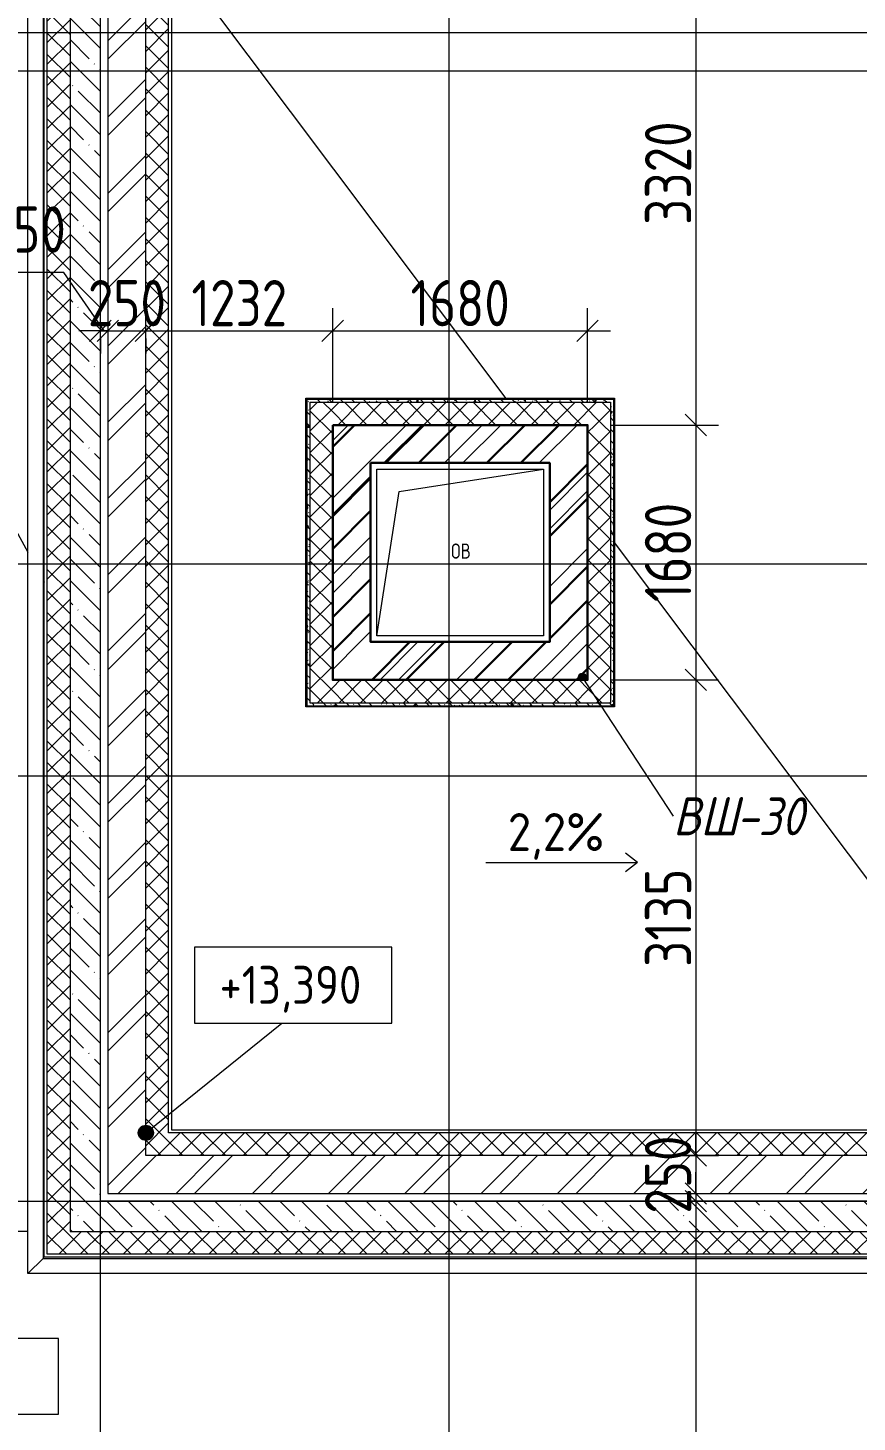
# Model space of a CAD drawing. Header units: millimetres. Extents: x -592259 to 288321, y -552984 to 293768.
# Drawn here: x 142090 to 147555, y -517112 to -507923 of the extents above; entities that cross this region are included whole.
import ezdxf

# ---------------------------------------------------------------- set-up
doc = ezdxf.new("R2010")
doc.units = ezdxf.units.MM
doc.linetypes.add('ADSK_Линия сетки', pattern=[2500, 2000, -250, 0, -250])
doc.layers.get('Defpoints').update_dxf_attribs({"color": 250})
for name, color, linetype, lineweight in [('0.2) Кирпич 4 вып кровля', 30, 'Continuous', 30), ('Аннотация', 250, 'Continuous', 20), ('Крыша', 7, 'Continuous', 5), ('Ограждение', 7, 'Continuous', 5), ('Окна', 7, 'Continuous', 5), ('Оси', 250, 'Continuous', 9), ('Отметки', 7, 'Continuous', 9), ('Перекрытие', 7, 'Continuous', 9), ('Размеры', 7, 'Continuous', 9), ('Стены внутренние', 7, 'Continuous', 9), ('Стены наружные', 7, 'Continuous', 9), ('Стены отделка', 7, 'Continuous', 13), ('Стены перегородки', 7, 'Continuous', 13), ('Стены штриховка', 250, 'Continuous', 9), ('Узлы', 250, 'Continuous', 18)]:
    doc.layers.add(name, color=color, linetype=linetype, lineweight=lineweight)
doc.styles.add('GOST Common_1', font='', dxfattribs={"width": 0.9, "height": 250})
doc.styles.add('GOST Common_2', font='', dxfattribs={"width": 0.8, "height": 350})
doc.styles.add('GOST Common_I', font='', dxfattribs={"width": 0.9, "height": 250})
doc.styles.add('ISOCPEUR', font='isocpeur.ttf', dxfattribs={"width": 0.8, "height": 100})
doc.styles.add('ISOCPEUR_1', font='isocpeur.ttf', dxfattribs={"width": 0.9, "height": 250})
doc.styles.add('А3', font='ГОСТ тип А.ttf')
doc.styles.get('GOST Common_1').set_extended_font_data('GOST Common')
doc.styles.get('GOST Common_2').set_extended_font_data('GOST Common')
doc.styles.get('GOST Common_I').set_extended_font_data('GOST Common', italic=True)
doc.dimstyles.new('ADSK_Основной_2_мм', dxfattribs={"dimscale": 304.8, "dimtxt": 201.142999, "dimasz": 0.463911, "dimexe": 0.492126, "dimexo": 0.492126, "dimgap": 0.098425, "dimtad": 1, "dimdec": 0, "dimdsep": 46, "dimtxsty": 'GOST Common_2', "dimblk1": 'OBLIQUE', "dimblk2": 'OBLIQUE', "dimsah": 1, "dimcen": 0.09, "dimdle": 0.492126, "dimazin": 0, "dimtfac": 1, "dimtdec": 4, "dimtix": 1, "dimtmove": 1, "dimatfit": 3, "dimfxl": 1, "dimtvp": 1, "dimtolj": 1, "dimtzin": 0, "dimlwd": 9, "dimlwe": 9, "dimarcsym": 2})
doc.dimstyles.new('ADSK_Основной_2_мм_1', dxfattribs={"dimscale": 304.8, "dimtxt": 201.142999, "dimasz": 0.463911, "dimexe": 0.492126, "dimexo": 0.492126, "dimgap": 0.098425, "dimtad": 1, "dimdec": 0, "dimdsep": 46, "dimtxsty": 'GOST Common_2', "dimblk1": 'OBLIQUE', "dimblk2": 'OBLIQUE', "dimsah": 1, "dimcen": 0.09, "dimdle": 0.492126, "dimazin": 0, "dimtfac": 1, "dimtdec": 4, "dimtix": 1, "dimtmove": 0, "dimatfit": 3, "dimfxl": 1, "dimtvp": 1, "dimtolj": 1, "dimtzin": 0, "dimlwd": 9, "dimlwe": 9, "dimarcsym": 2})
pattern_1 = [(45, (23667.23, -543980.64), (-70.71068, 70.71068), []), (135, (23667.23, -543980.64), (-70.71068, -70.71068), [])]
pattern_2 = [(135, (23667.23, -543980.64), (-142.56192, -142.56192), []), (135, (23809.8, -543980.64), (-142.56192, -142.56192), [252.016, -50.403, 3.353, -47.05])]
pattern_3 = [(45, (23667.23, -543980.64), (-251.4472, 251.4472), []), (45, (23667.23, -543599.64), (-251.4472, 251.4472), [])]
pattern_4 = [(45, (23667.23, -548980.64), (-251.4472, 251.4472), []), (45, (23667.23, -548599.64), (-251.4472, 251.4472), [])]
pattern_5 = [(45, (23667.23, -548980.64), (-70.71068, 70.71068), []), (135, (23667.23, -548980.64), (-70.71068, -70.71068), [])]
pattern_6 = [(135, (23667.23, -548980.64), (-75.43415, -75.43415), [106.68, -17.78, 3.556, -17.78]), (135, (23667.23, -548905.25), (-75.43415, -75.43415), []), (50, (23667.23, -548980.64), (127.52922, -11.15758), [13.335, -146.685]), (355, (23667.23, -548980.64), (-24.66966, 133.74002), [10.668, -117.348]), (100.451, (23677.86, -548981.57), (102.85973, 122.58178), [11.333, -124.663]), (46.184, (23667.23, -548945.08), (189.75516, -29.43036), [20.002, -220.027]), (96.636, (23683.04, -548947.53), (166.1822, 173.1996), [17, -186.995]), (351.184, (23667.23, -548945.08), (166.18393, 173.19757), [16.002, -176.022]), (21, (23685.01, -548953.97), (106.130265, -71.58603), [13.335, -146.685]), (326, (23685.01, -548953.97), (43.26188, 128.93175), [10.668, -117.348]), (71.451, (23693.85, -548959.94), (149.39198, 57.34505), [11.333, -124.663]), (37.5, (23667.23, -548980.64), (2.162228, 59.188357), [3.353, -112.573, 3.353, -115.773, -117.793]), (37.5, (23667.23, -548980.64), (2.162228, 59.188357), [-235.052, 3.353, -114.44]), (7.5, (23667.23, -548980.64), (46.773857, 70.126152), [3.353, -64.567, 3.353, -109.906, -44.895]), (7.5, (23667.23, -548980.64), (46.773857, 70.126152), [-181.178, 3.353, -41.542]), (327.5, (23627.58, -548980.64), (94.913671, -4.010093), [3.353, -41.097, 3.353, -135.331, -184.023]), (327.5, (23627.58, -548980.64), (94.913671, -4.010093), [-183.134, 3.353, -180.67]), (317.5, (23609.8, -548980.64), (103.69057, 17.79882), [3.353, -54.432, 3.353, -88.748, -130.683]), (317.5, (23609.8, -548980.64), (103.69057, 17.79882), [-149.885, 3.353, -127.33])]

# ---------------------------------------------------------------- blocks, each defined once
blk = doc.blocks.new('Ограждение - Ограждение-38592901-АР3_Кладочный план кровли _17_930 С2-3')
at = {"layer": 'Ограждение'}
for p, q in [((118422.3, 27847), (118422.3, 45603)), ((118522.3, 45503), (118522.3, 27947)), ((118422.3, 27847), (118522.3, 27947)), ((118522.3, 27947), (136230, 27947)), ((136230, 27847), (118422.3, 27847))]:
    blk.add_line(p, q, dxfattribs=at)
blk = doc.blocks.new('Высотные отметки - Рамка-32693647-АР3_Кладочный план кровли _17_930 С2-3')
at = {"layer": 'Аннотация'}
for p, q in [((-6.5, 0), (-6.5, 5)), ((-6.5, 5), (6.5, 5)), ((6.5, 5), (6.5, 0)), ((6.5, 0), (-6.5, 0))]:
    blk.add_line(p, q, dxfattribs=at)
blk = doc.blocks.new('_Wn_-As_OpeningMEP_floor__Rectangular - _Wn_-As_OpeningMEP_floor__Rectangular-41366200-АР3_Кладочный план кровли _17_930 С2-3')
at = {"layer": 'Узлы', "lineweight": 5}
for p, q in [((-402.6, 452.6), (550, 600)), ((-550, -500), (-402.6, 452.6))]:
    blk.add_line(p, q, dxfattribs=at)
blk = doc.blocks.new('_Oblique')
at = {"color": 0, "linetype": 'ByBlock', "lineweight": -2}
blk.add_line((-0.5, -0.5), (0.5, 0.5), dxfattribs=at)
blk = doc.blocks.new('*D6503')
at = {"layer": 'Defpoints', "color": 0, "transparency": 16777216}
for p in [(142567.2, -509819.7), (142617.2, -509819.7), (142617.2, -509919.6)]:
    blk.add_point(p, dxfattribs=at)
at = {"layer": 'Размеры', "color": 0, "lineweight": 9, "transparency": 16777216}
for p, q in [((142325.6, -509536.2), (141899.8, -509536.2)), ((142592.2, -509919.6), (142325.6, -509536.2)), ((142567.2, -509919.6), (142425.8, -509919.6)), ((142567.2, -509919.6), (142617.2, -509919.6)), ((142567.2, -509919.6), (142617.2, -509919.6)), ((142567.2, -509969.7), (142567.2, -510069.6)), ((142617.2, -509919.6), (142758.6, -509919.6)), ((142617.2, -509969.7), (142617.2, -510069.6))]:
    blk.add_line(p, q, dxfattribs=at)
at = {"layer": 'Размеры', "color": 0, "lineweight": 9, "transparency": 16777216, "xscale": 141.4, "yscale": 141.4, "zscale": 141.4}
blk.add_blockref('_Oblique', (142567.2, -509919.6), dxfattribs=at)
at = {"layer": 'Размеры', "color": 0, "lineweight": 9, "transparency": 16777216, "xscale": 141.4, "yscale": 141.4, "zscale": 141.4, "rotation": 180}
blk.add_blockref('_Oblique', (142617.2, -509919.6), dxfattribs=at)
at = {"layer": 'Размеры', "color": 0, "transparency": 16777216, "insert": (141992.8, -509099.8), "char_height": 304.8, "width": 302.737, "attachment_point": 1, "line_spacing_factor": 1.022761, "style": 'А3'}
blk.add_mtext('\\A1;50', dxfattribs=at)
blk = doc.blocks.new('*D6504')
at = {"layer": 'Defpoints', "color": 0, "transparency": 16777216}
for p in [(142617.2, -509819.7), (142867.2, -509819.7), (142867.2, -509919.6)]:
    blk.add_point(p, dxfattribs=at)
at = {"layer": 'Размеры', "color": 0, "lineweight": 9, "transparency": 16777216}
for p, q in [((142617.2, -509919.6), (142475.8, -509919.6)), ((142617.2, -509919.6), (142867.2, -509919.6)), ((142617.2, -509969.7), (142617.2, -510069.6)), ((142867.2, -509919.6), (143008.6, -509919.6)), ((142867.2, -509969.7), (142867.2, -510069.6))]:
    blk.add_line(p, q, dxfattribs=at)
at = {"layer": 'Размеры', "color": 0, "lineweight": 9, "transparency": 16777216, "xscale": 141.4, "yscale": 141.4, "zscale": 141.4}
blk.add_blockref('_Oblique', (142617.2, -509919.6), dxfattribs=at)
at = {"layer": 'Размеры', "color": 0, "lineweight": 9, "transparency": 16777216, "xscale": 141.4, "yscale": 141.4, "zscale": 141.4, "rotation": 180}
blk.add_blockref('_Oblique', (142867.2, -509919.6), dxfattribs=at)
at = {"layer": 'Размеры', "color": 0, "transparency": 16777216, "insert": (142742.2, -509737.2), "char_height": 304.8, "width": 454.106, "attachment_point": 5, "style": 'А3'}
blk.add_mtext('\\A1;250', dxfattribs=at)
blk = doc.blocks.new('*D6505')
at = {"layer": 'Defpoints', "color": 0, "transparency": 16777216}
for p in [(142867.2, -509819.7), (144098.9, -509919.6), (144098.9, -510540.5)]:
    blk.add_point(p, dxfattribs=at)
at = {"layer": 'Размеры', "color": 0, "lineweight": 9, "transparency": 16777216}
for p, q in [((144098.9, -510390.5), (144098.9, -509769.6)), ((142717.2, -509919.6), (144248.9, -509919.6)), ((142867.2, -509969.7), (142867.2, -510069.6))]:
    blk.add_line(p, q, dxfattribs=at)
at = {"layer": 'Размеры', "color": 0, "lineweight": 9, "transparency": 16777216, "xscale": 141.4, "yscale": 141.4, "zscale": 141.4, "rotation": 180}
blk.add_blockref('_Oblique', (142867.2, -509919.6), dxfattribs=at)
at = {"layer": 'Размеры', "color": 0, "lineweight": 9, "transparency": 16777216, "xscale": 141.4, "yscale": 141.4, "zscale": 141.4}
blk.add_blockref('_Oblique', (144098.9, -509919.6), dxfattribs=at)
at = {"layer": 'Размеры', "color": 0, "transparency": 16777216, "insert": (143483.1, -509737.2), "char_height": 304.8, "width": 560.473, "attachment_point": 5, "style": 'А3'}
blk.add_mtext('\\A1;1232', dxfattribs=at)
blk = doc.blocks.new('*D6506')
at = {"layer": 'Defpoints', "color": 0, "transparency": 16777216}
for p in [(145778.9, -509919.6), (144098.9, -510540.5), (145778.9, -510540.5)]:
    blk.add_point(p, dxfattribs=at)
at = {"layer": 'Размеры', "color": 0, "lineweight": 9, "transparency": 16777216}
for p, q in [((144098.9, -510390.5), (144098.9, -509769.6)), ((145778.9, -510390.5), (145778.9, -509769.6)), ((143948.9, -509919.6), (145928.9, -509919.6))]:
    blk.add_line(p, q, dxfattribs=at)
at = {"layer": 'Размеры', "color": 0, "lineweight": 9, "transparency": 16777216, "xscale": 141.4, "yscale": 141.4, "zscale": 141.4, "rotation": 180}
blk.add_blockref('_Oblique', (144098.9, -509919.6), dxfattribs=at)
at = {"layer": 'Размеры', "color": 0, "lineweight": 9, "transparency": 16777216, "xscale": 141.4, "yscale": 141.4, "zscale": 141.4}
blk.add_blockref('_Oblique', (145778.9, -509919.6), dxfattribs=at)
at = {"layer": 'Размеры', "color": 0, "transparency": 16777216, "insert": (144938.9, -509737.2), "char_height": 304.8, "width": 560.473, "attachment_point": 5, "style": 'А3'}
blk.add_mtext('\\A1;1680', dxfattribs=at)
blk = doc.blocks.new('*D6507')
at = {"layer": 'Defpoints', "color": 0, "transparency": 16777216}
for p in [(145778.9, -510540.5), (145778.9, -512220.5), (146491.8, -512220.5)]:
    blk.add_point(p, dxfattribs=at)
at = {"layer": 'Размеры', "color": 0, "lineweight": 9, "transparency": 16777216}
for p, q in [((146491.8, -510390.5), (146491.8, -512370.5)), ((145928.9, -510540.5), (146641.8, -510540.5)), ((145928.9, -512220.5), (146641.8, -512220.5))]:
    blk.add_line(p, q, dxfattribs=at)
at = {"layer": 'Размеры', "color": 0, "lineweight": 9, "transparency": 16777216, "xscale": 141.4, "yscale": 141.4, "zscale": 141.4}
for p, rotation in [((146491.8, -510540.5), 90), ((146491.8, -512220.5), 270)]:
    blk.add_blockref('_Oblique', p, dxfattribs=dict(at, rotation=rotation))
at = {"layer": 'Размеры', "color": 0, "transparency": 16777216, "insert": (146309.4, -511380.5), "char_height": 304.8, "width": 560.473, "attachment_point": 5, "rotation": 90, "style": 'А3'}
blk.add_mtext('\\A1;1680', dxfattribs=at)
blk = doc.blocks.new('*D6526')
at = {"layer": 'Defpoints', "color": 0, "transparency": 16777216}
for p in [(145778.9, -507220.5), (145778.9, -510540.5), (146491.8, -510540.5)]:
    blk.add_point(p, dxfattribs=at)
at = {"layer": 'Размеры', "color": 0, "lineweight": 9, "transparency": 16777216}
for p, q in [((146491.8, -507070.5), (146491.8, -510690.5)), ((145928.9, -507220.5), (146641.8, -507220.5)), ((145928.9, -510540.5), (146641.8, -510540.5))]:
    blk.add_line(p, q, dxfattribs=at)
at = {"layer": 'Размеры', "color": 0, "lineweight": 9, "transparency": 16777216, "xscale": 141.4, "yscale": 141.4, "zscale": 141.4}
for p, rotation in [((146491.8, -507220.5), 90), ((146491.8, -510540.5), 270)]:
    blk.add_blockref('_Oblique', p, dxfattribs=dict(at, rotation=rotation))
at = {"layer": 'Размеры', "color": 0, "transparency": 16777216, "insert": (146309.4, -508880.5), "char_height": 304.8, "attachment_point": 5, "rotation": 90, "style": 'А3'}
blk.add_mtext('\\A1;3320', dxfattribs=at)
blk = doc.blocks.new('*D6527')
at = {"layer": 'Defpoints', "color": 0, "transparency": 16777216}
for p in [(145778.9, -512220.5), (145778.9, -515355.6), (146491.8, -515355.6)]:
    blk.add_point(p, dxfattribs=at)
at = {"layer": 'Размеры', "color": 0, "lineweight": 9, "transparency": 16777216}
for p, q in [((146491.8, -512070.5), (146491.8, -515505.6)), ((145928.9, -512220.5), (146641.8, -512220.5)), ((145928.9, -515355.6), (146641.8, -515355.6))]:
    blk.add_line(p, q, dxfattribs=at)
at = {"layer": 'Размеры', "color": 0, "lineweight": 9, "transparency": 16777216, "xscale": 141.4, "yscale": 141.4, "zscale": 141.4}
for p, rotation in [((146491.8, -512220.5), 90), ((146491.8, -515355.6), 270)]:
    blk.add_blockref('_Oblique', p, dxfattribs=dict(at, rotation=rotation))
at = {"layer": 'Размеры', "color": 0, "transparency": 16777216, "insert": (146309.4, -513788.1), "char_height": 304.8, "attachment_point": 5, "rotation": 90, "style": 'А3'}
blk.add_mtext('\\A1;3135', dxfattribs=at)
blk = doc.blocks.new('*D6528')
at = {"layer": 'Defpoints', "color": 0, "transparency": 16777216}
for p in [(145778.9, -515355.6), (145761.3, -515605.6), (146491.8, -515605.6)]:
    blk.add_point(p, dxfattribs=at)
at = {"layer": 'Размеры', "color": 0, "lineweight": 9, "transparency": 16777216}
for p, q in [((146491.8, -515355.6), (146491.8, -515214.2)), ((145928.9, -515355.6), (146641.8, -515355.6)), ((146491.8, -515355.6), (146491.8, -515605.6)), ((145911.3, -515605.6), (146641.8, -515605.6)), ((146491.8, -515605.6), (146491.8, -515747))]:
    blk.add_line(p, q, dxfattribs=at)
at = {"layer": 'Размеры', "color": 0, "lineweight": 9, "transparency": 16777216, "xscale": 141.4, "yscale": 141.4, "zscale": 141.4}
for p, rotation in [((146491.8, -515355.6), 270), ((146491.8, -515605.6), 90)]:
    blk.add_blockref('_Oblique', p, dxfattribs=dict(at, rotation=rotation))
at = {"layer": 'Размеры', "color": 0, "transparency": 16777216, "insert": (146309.4, -515480.6), "char_height": 304.8, "attachment_point": 5, "rotation": 90, "style": 'А3'}
blk.add_mtext('\\A1;250', dxfattribs=at)
blk = doc.blocks.new('*D6529')
at = {"layer": 'Defpoints', "color": 0, "transparency": 16777216}
for p in [(145761.3, -515605.6), (145771.2, -515655.6), (146491.8, -515655.6)]:
    blk.add_point(p, dxfattribs=at)
at = {"layer": 'Размеры', "color": 0, "lineweight": 9, "transparency": 16777216}
for p, q in [((146491.8, -515605.6), (146491.8, -515464.2)), ((145911.3, -515605.6), (146641.8, -515605.6)), ((145921.2, -515655.6), (146641.8, -515655.6)), ((146491.8, -515605.6), (146491.8, -515655.6)), ((146491.8, -515655.6), (146491.8, -552966.4))]:
    blk.add_line(p, q, dxfattribs=at)
at = {"layer": 'Размеры', "color": 0, "lineweight": 9, "transparency": 16777216, "xscale": 141.4, "yscale": 141.4, "zscale": 141.4}
for p, rotation in [((146491.8, -515605.6), 270), ((146491.8, -515655.6), 90)]:
    blk.add_blockref('_Oblique', p, dxfattribs=dict(at, rotation=rotation))
at = {"layer": 'Размеры', "color": 0, "transparency": 16777216, "insert": (146309.4, -552753.5), "char_height": 304.8, "attachment_point": 5, "rotation": 90, "style": 'А3'}
blk.add_mtext('\\A1;50', dxfattribs=at)

msp = doc.modelspace()

# ---------------------------------------------------------------- hatches: boundary and pattern name
at = {"layer": '0.2) Кирпич 4 вып кровля', "true_color": 0xf26722}
h = msp.add_hatch(dxfattribs=at)
h.set_pattern_fill('ANSI32', color=30, scale=50)
h.set_pattern_definition([(45, (9e-11, -10000), (-336.7596, 336.7596), []), (45, (224.5, -10000), (-336.7596, 336.7596), [])])
h.paths.add_polyline_path([(144348.9379, -510790.4699), (145528.9379, -510790.4699), (145528.9379, -511970.4699), (144348.9379, -511970.4699)], flags=16)
h.paths.add_polyline_path([(144098.9379, -510540.4699), (145778.9379, -510540.4699), (145778.9379, -512220.4699), (144098.9379, -512220.4699)])
at = {"layer": 'Аннотация'}
h = msp.add_hatch(color=256, dxfattribs=at)
edge = h.paths.add_edge_path()
edge.add_arc((145743.7062, -512201.3735), 25, 0, 360)
at = {"layer": 'Отметки'}
h = msp.add_hatch(color=256, dxfattribs=at)
edge = h.paths.add_edge_path()
edge.add_arc((142867.2298, -515205.64), 50, 0, 360)
at = {"layer": 'Стены внутренние', "lineweight": 5}
h = msp.add_hatch(dxfattribs=at)
h.set_pattern_fill('FP_1', color=256, style=0, pattern_type=2)
h.set_pattern_definition(pattern_2)
h.paths.add_polyline_path([(142367.2298, -515855.641), (142567.2298, -515855.641), (142567.2298, -498655.641), (142367.2298, -498655.641), (142367.2298, -515415.263)])
h = msp.add_hatch(dxfattribs=at)
h.set_pattern_fill('FP_43', color=256, style=0, pattern_type=2)
h.set_pattern_definition(pattern_3)
h.paths.add_polyline_path([(142867.2298, -515605.64), (142867.2298, -499155.641), (142617.2298, -499155.641), (142617.2298, -515605.64)])
h = msp.add_hatch(dxfattribs=at)
h.set_pattern_fill('FP_43', color=256, style=0, pattern_type=2)
h.set_pattern_definition(pattern_3)
h.paths.add_polyline_path([(159374.2441, -515605.64), (159987.2079, -515605.64), (159987.2079, -515355.64), (142867.2298, -515355.64), (142867.2298, -515605.64), (156538.7591, -515605.64)])
h = msp.add_hatch(dxfattribs=at)
h.set_pattern_fill('FP_1', color=256, style=0, pattern_type=2)
h.set_pattern_definition(pattern_2)
h.paths.add_polyline_path([(160016.0847, -515855.641), (160017.2079, -515855.641), (160016.415, -515655.641), (142567.2298, -515655.641), (142567.2298, -515855.641), (159897.2079, -515855.641)])
at = {"layer": 'Стены наружные', "lineweight": 5}
h = msp.add_hatch(dxfattribs=at)
h.set_pattern_fill('FP_33', color=256, style=0, pattern_type=2)
h.set_pattern_definition(pattern_1)
h.paths.add_polyline_path([(142361.3343, -516005.641), (142367.5645, -516005.641), (142367.5645, -498655.6404), (142217.5645, -498655.6404), (142217.5645, -516005.641)])
h = msp.add_hatch(dxfattribs=at)
h.set_pattern_fill('FP_33', color=256, style=0, pattern_type=2)
h.set_pattern_definition(pattern_1)
h.paths.add_polyline_path([(143017.2298, -515355.64), (143017.2298, -499305.641), (142867.2298, -499305.641), (142867.2298, -515355.64)])
h = msp.add_hatch(dxfattribs=at)
h.set_pattern_fill('FP_48', color=256, style=0, pattern_type=2)
h.set_pattern_definition(pattern_6)
h.paths.add_polyline_path([(143928.9379, -512390.4699), (143948.9379, -512390.4699), (143948.9379, -510370.4699), (143928.9379, -510370.4699), (143928.9379, -512128.7274)])
h = msp.add_hatch(dxfattribs=at)
h.set_pattern_fill('FP_48', color=256, style=0, pattern_type=2)
h.set_pattern_definition(pattern_6)
h.paths.add_polyline_path([(144098.9379, -510390.4699), (145948.9379, -510390.4699), (145948.9379, -510370.4699), (143948.9379, -510370.4699), (143948.9379, -510390.4699)])
h = msp.add_hatch(dxfattribs=at)
h.set_pattern_fill('FP_33', color=256, style=0, pattern_type=2)
h.set_pattern_definition(pattern_5)
h.paths.add_polyline_path([(143948.9379, -512370.4699), (144098.9379, -512370.4699), (144098.9379, -510390.4699), (143948.9379, -510390.4699), (143948.9379, -512128.7274)])
h = msp.add_hatch(dxfattribs=at)
h.set_pattern_fill('FP_33', color=256, style=0, pattern_type=2)
h.set_pattern_definition(pattern_5)
h.paths.add_polyline_path([(145778.9379, -510540.4699), (145928.9379, -510540.4699), (145928.9379, -510390.4699), (144098.9379, -510390.4699), (144098.9379, -510540.4699), (145196.8193, -510540.4699)])
h = msp.add_hatch(dxfattribs=at)
h.set_pattern_fill('FP_48', color=256, style=0, pattern_type=2)
h.set_pattern_definition(pattern_6)
h.paths.add_polyline_path([(145948.9379, -512390.4699), (145948.9379, -510390.4699), (145928.9379, -510390.4699), (145928.9379, -512390.4699)])
h = msp.add_hatch(dxfattribs=at)
h.set_pattern_fill('FP_43', color=256, style=0, pattern_type=2)
h.set_pattern_definition(pattern_4)
h.paths.add_polyline_path([(144348.9379, -511970.4699), (144348.9379, -510540.4699), (144098.9379, -510540.4699), (144098.9379, -511970.4699)])
h = msp.add_hatch(dxfattribs=at)
h.set_pattern_fill('FP_43', color=256, style=0, pattern_type=2)
h.set_pattern_definition(pattern_4)
h.paths.add_polyline_path([(145528.9379, -510790.4699), (145778.9379, -510790.4699), (145778.9379, -510540.4699), (144348.9379, -510540.4699), (144348.9379, -510790.4699), (145196.8193, -510790.4699)])
h = msp.add_hatch(dxfattribs=at)
h.set_pattern_fill('FP_33', color=256, style=0, pattern_type=2)
h.set_pattern_definition(pattern_5)
h.paths.add_polyline_path([(145905.6905, -512370.4699), (145928.9379, -512370.4699), (145928.9379, -510540.4699), (145778.9379, -510540.4699), (145778.9379, -512370.4699)])
h = msp.add_hatch(dxfattribs=at)
h.set_pattern_fill('FP_43', color=256, style=0, pattern_type=2)
h.set_pattern_definition(pattern_4)
h.paths.add_polyline_path([(145778.9379, -512220.4699), (145778.9379, -510790.4699), (145528.9379, -510790.4699), (145528.9379, -512220.4699)])
h = msp.add_hatch(dxfattribs=at)
h.set_pattern_fill('FP_43', color=256, style=0, pattern_type=2)
h.set_pattern_definition(pattern_4)
h.paths.add_polyline_path([(145528.9379, -512220.4699), (145528.9379, -511970.4699), (144098.9379, -511970.4699), (144098.9379, -512220.4699), (145196.8193, -512220.4699)])
h = msp.add_hatch(dxfattribs=at)
h.set_pattern_fill('FP_33', color=256, style=0, pattern_type=2)
h.set_pattern_definition(pattern_5)
h.paths.add_polyline_path([(145778.9379, -512370.4699), (145778.9379, -512220.4699), (144098.9379, -512220.4699), (144098.9379, -512370.4699), (145196.8193, -512370.4699)])
h = msp.add_hatch(dxfattribs=at)
h.set_pattern_fill('FP_48', color=256, style=0, pattern_type=2)
h.set_pattern_definition(pattern_6)
h.paths.add_polyline_path([(145905.6905, -512390.4699), (145928.9379, -512390.4699), (145928.9379, -512370.4699), (143948.9379, -512370.4699), (143948.9379, -512390.4699), (145778.9379, -512390.4699)])
h = msp.add_hatch(dxfattribs=at)
h.set_pattern_fill('FP_33', color=256, style=0, pattern_type=2)
h.set_pattern_definition(pattern_1)
h.paths.add_polyline_path([(159374.2441, -515355.64), (159757.2079, -515355.64), (159757.2079, -515205.64), (143017.2298, -515205.64), (143017.2298, -515355.64), (156538.7591, -515355.64)])
h = msp.add_hatch(dxfattribs=at)
h.set_pattern_fill('FP_33', color=256, style=0, pattern_type=2)
h.set_pattern_definition(pattern_1)
h.paths.add_polyline_path([(159374.2441, -516005.641), (160017.2079, -516005.641), (160016.0847, -515855.641), (142367.5645, -515855.641), (142367.5645, -516005.641), (156538.7591, -516005.641)])

# ---------------------------------------------------------------- linework, layer by layer
at = {"layer": '0.2) Кирпич 4 вып кровля'}
for points in [[(144098.9379, -510540.4699), (145778.9379, -510540.4699), (145778.9379, -512220.4699), (144098.9379, -512220.4699)], [(144348.9379, -510790.4699), (145528.9379, -510790.4699), (145528.9379, -511970.4699), (144348.9379, -511970.4699)]]:
    msp.add_lwpolyline(points, close=True, dxfattribs=at)
at = {"layer": 'Аннотация'}
msp.add_line((145743.7062, -512201.3735), (146343.0634, -513119.316), dxfattribs=at)
msp.add_circle((145743.7062, -512201.3735), 25, dxfattribs=at)
at = {"layer": 'Крыша'}
for p, q in [((145242.3839, -510366.4699), (143037.2298, -507431.8751)), ((141743.3913, -510747.0672), (142089.5645, -511378.8435)), ((144388.9379, -511930.4699), (144388.9379, -510830.4699)), ((144388.9379, -510830.4699), (145488.9379, -510830.4699)), ((145488.9379, -510830.4699), (145488.9379, -511930.4699)), ((148863.6718, -515185.64), (145948.9379, -511306.7441)), ((142189.5645, -511561.3465), (142197.5645, -511575.9467)), ((145488.9379, -511930.4699), (144388.9379, -511930.4699)), ((142089.5645, -515855.641), (140194.9889, -515855.641)), ((142197.5645, -515855.641), (142189.5645, -515855.641))]:
    msp.add_line(p, q, dxfattribs=at)
at = {"layer": 'Оси', "linetype": 'ADSK_Линия сетки', "ltscale": 100}
for p, q in [((142567.2308, -547719.4803), (142567.2308, -482778.6358)), ((179694.6279, -507955.4895), (122987.2298, -507955.4895)), ((88763.207, -508205.64), (180488.1093, -508205.64)), ((88763.207, -511455.64), (180488.1093, -511455.64)), ((180488.1093, -512855.5211), (122987.2298, -512855.5211)), ((88763.207, -515655.64), (180488.1093, -515655.64))]:
    msp.add_line(p, q, dxfattribs=at)
at = {"layer": 'Отметки'}
for p, q in [((142867.2298, -515205.64), (143764.3197, -514482.1019)), ((143764.3197, -514482.1019), (143838.6187, -514482.1019))]:
    msp.add_line(p, q, dxfattribs=at)
msp.add_circle((142867.2298, -515205.64), 50, dxfattribs=at)
at = {"layer": 'Перекрытие'}
msp.add_line((159897.2079, -515655.5809), (142567.2298, -515655.5809), dxfattribs=at)
at = {"layer": 'Размеры'}
for p, q in [((144867.2308, -547719.4803), (144867.2308, -482778.6358)), ((146108.8485, -513424.666), (146028.8485, -513363.2798)), ((145108.8485, -513424.666), (146108.8485, -513424.666)), ((146108.8485, -513424.666), (146028.8485, -513486.0521))]:
    msp.add_line(p, q, dxfattribs=at)
at = {"layer": 'Стены отделка', "lineweight": 5}
for p, q in [((143920.9379, -512398.4699), (143920.9379, -510362.4699)), ((143920.9379, -510362.4699), (145956.9379, -510362.4699)), ((145956.9379, -510362.4699), (145956.9379, -512398.4699)), ((145956.9379, -512398.4699), (143920.9379, -512398.4699))]:
    msp.add_line(p, q, dxfattribs=at)
at = {"layer": 'Стены перегородки'}
for p, q in [((142197.5645, -516025.641), (142197.5645, -498485.6404)), ((142367.2298, -498655.641), (142367.2298, -515855.641)), ((142367.5645, -498655.6404), (142367.5645, -515855.641)), ((142567.2298, -515655.641), (142567.2298, -498855.641)), ((142617.2298, -498905.641), (142617.2298, -515605.64)), ((142867.2298, -515355.64), (142867.2298, -499155.641)), ((143037.2298, -499325.641), (143037.2298, -515185.64)), ((144098.9379, -510540.4699), (144098.9379, -512220.4699)), ((145778.9379, -510540.4699), (144098.9379, -510540.4699)), ((145778.9379, -512220.4699), (145778.9379, -510540.4699)), ((144348.9379, -511970.4699), (144348.9379, -510790.4699)), ((144348.9379, -510790.4699), (145528.9379, -510790.4699)), ((145528.9379, -510790.4699), (145528.9379, -511970.4699)), ((145528.9379, -511970.4699), (144348.9379, -511970.4699)), ((144098.9379, -512220.4699), (145778.9379, -512220.4699)), ((143037.2298, -515185.64), (159587.2079, -515185.64)), ((159757.2079, -515355.64), (142867.2298, -515355.64)), ((160017.2079, -515655.641), (142567.2298, -515655.641)), ((142617.2298, -515605.64), (159987.2079, -515605.64)), ((142367.2298, -515855.641), (160017.2079, -515855.641)), ((159917.2079, -516025.641), (142197.5645, -516025.641))]:
    msp.add_line(p, q, dxfattribs=at)
at = {"layer": 'Стены штриховка'}
for p, q in [((142217.5645, -516005.641), (142217.5645, -498505.6404)), ((143017.2298, -515205.64), (143017.2298, -499305.641)), ((143924.9379, -510366.4699), (143924.9379, -512394.4699)), ((143924.9379, -510366.4699), (145952.9379, -510366.4699)), ((143928.9379, -510370.4699), (143928.9379, -512390.4699)), ((143928.9379, -510370.4699), (145948.9379, -510370.4699)), ((143948.9379, -510390.4699), (143948.9379, -512370.4699)), ((143948.9379, -510390.4699), (145928.9379, -510390.4699)), ((145928.9379, -510390.4699), (145928.9379, -512370.4699)), ((145948.9379, -510370.4699), (145948.9379, -512390.4699)), ((145952.9379, -510366.4699), (145952.9379, -512394.4699)), ((143948.9379, -512370.4699), (145928.9379, -512370.4699)), ((143924.9379, -512394.4699), (145952.9379, -512394.4699)), ((143928.9379, -512390.4699), (145948.9379, -512390.4699)), ((159607.2079, -515205.64), (143017.2298, -515205.64)), ((159917.2079, -516005.641), (142217.5645, -516005.641))]:
    msp.add_line(p, q, dxfattribs=at)

# ---------------------------------------------------------------- block references
at = {"layer": 'Ограждение'}
msp.add_blockref('Ограждение - Ограждение-38592901-АР3_Кладочный план кровли _17_930 С2-3', (23667.2298, -543980.641), dxfattribs=at)
at = {"layer": 'Окна'}
msp.add_blockref('_Wn_-As_OpeningMEP_floor__Rectangular - _Wn_-As_OpeningMEP_floor__Rectangular-41366200-АР3_Кладочный план кровли _17_930 С2-3', (144938.9379, -511430.4699), dxfattribs=at)
at = {"layer": 'Отметки', "extrusion": (0, 0, -1), "xscale": 99.99999999999993, "yscale": 99.99999999999993, "zscale": 99.99999999999993}
msp.add_blockref('Высотные отметки - Рамка-32693647-АР3_Кладочный план кровли _17_930 С2-3', (-143838.6187, -514482.1019), dxfattribs=at)
at = {"layer": 'Отметки', "extrusion": (0, 0, -1), "xscale": 99.99999999999993, "yscale": 99.99999999999993, "zscale": 99.99999999999993, "rotation": 180}
msp.add_blockref('Высотные отметки - Рамка-32693647-АР3_Кладочный план кровли _17_930 С2-3', (-141640.4132, -516560.2249), dxfattribs=at)

# ---------------------------------------------------------------- texts
at = {"layer": 'Аннотация', "attachment_point": 1}
for s, insert, char_height, width, style in [('ОВ', (144878.9589, -511321.5145), 100, 160.3375, 'ISOCPEUR'), ('ВШ', (146343.0634, -512994.316), 250, 505.063125, 'GOST Common_I'), ('-30', (146759.7821, -512994.316), 250, 584.430187, 'GOST Common_I')]:
    msp.add_mtext(s, dxfattribs=dict(at, insert=insert, char_height=char_height, width=width, style=style))
at = {"layer": 'Отметки', "insert": (143353.3724, -514105.3948), "char_height": 250, "width": 1164.590943, "attachment_point": 1, "line_spacing_factor": 1.022761, "style": 'GOST Common_1'}
msp.add_mtext('+13,390', dxfattribs=at)
at = {"layer": 'Размеры', "insert": (145252.8086, -513098.052), "char_height": 250, "width": 854.495671, "attachment_point": 1, "line_spacing_factor": 1.149209, "style": 'ISOCPEUR_1'}
msp.add_mtext('2,2%', dxfattribs=at)

# ---------------------------------------------------------------- dimensions: what is measured, and where the dimension line sits
at = {"layer": 'Размеры'}
for base, p1, p2, picture, middle in [((146491.8474, -510540.4699), (145778.9379, -507220.4699), (145778.9379, -510540.4699), '*D6526', (146309.4474, -508880.4699)), ((146491.8474, -512220.4699), (145778.9379, -510540.4699), (145778.9379, -512220.4699), '*D6507', (146309.4474, -511380.4699)), ((146491.8474, -515355.64), (145778.9379, -512220.4699), (145778.9379, -515355.64), '*D6527', (146309.4474, -513788.0549)), ((146491.8474, -515605.64), (145778.9379, -515355.64), (145761.3032, -515605.64), '*D6528', (146309.4474, -515480.64))]:
    dim = msp.add_linear_dim(base=base, p1=p1, p2=p2, angle=90, dimstyle='ADSK_Основной_2_мм_1', override={"dimtxt": 1, "dimlfac": 1, "dimpost": '<>', "dimtxsty": 'А3', "dimfxl": 1680}, dxfattribs=at)
    dim.commit()
    dim.dimension.update_dxf_attribs({"geometry": picture, "text_midpoint": middle})
dim = msp.add_linear_dim(base=(142617.2298, -509919.6496), p1=(142567.2298, -509819.6647), p2=(142617.2298, -509819.6647), dimstyle='ADSK_Основной_2_мм', override={"dimtxt": 1, "dimlfac": 1, "dimpost": '<>', "dimtxsty": 'А3', "dimfxl": 50}, dxfattribs=at)
dim.commit()
dim.dimension.update_dxf_attribs({"geometry": '*D6503', "text_midpoint": (142295.5579, -509536.2258), "dimtype": 160})
for base, p1, p2, override, picture, middle in [((142867.2298, -509919.6496), (142617.2298, -509819.6647), (142867.2298, -509819.6647), {"dimtxt": 1, "dimlfac": 1, "dimpost": '<>', "dimtxsty": 'А3', "dimfxl": 250}, '*D6504', (142742.2298, -509737.2496)), ((144098.9379, -509919.6496), (142867.2298, -509819.6647), (144098.9379, -510540.4699), {"dimtxt": 1, "dimlfac": 1, "dimpost": '<>', "dimtxsty": 'А3', "dimfxl": 1427.117684}, '*D6505', (143483.0839, -509737.2496)), ((145778.9379, -509919.6496), (144098.9379, -510540.4699), (145778.9379, -510540.4699), {"dimtxt": 1, "dimlfac": 1, "dimpost": '<>', "dimtxsty": 'А3', "dimfxl": 1680}, '*D6506', (144938.9379, -509737.2496))]:
    dim = msp.add_linear_dim(base=base, p1=p1, p2=p2, dimstyle='ADSK_Основной_2_мм_1', override=override, dxfattribs=at)
    dim.commit()
    dim.dimension.update_dxf_attribs({"geometry": picture, "text_midpoint": middle})
dim = msp.add_linear_dim(base=(146491.8474, -515655.641), p1=(145761.3032, -515605.64), p2=(145771.1968, -515655.641), angle=90, dimstyle='ADSK_Основной_2_мм_1', override={"dimtxt": 1, "dimlfac": 1, "dimpost": '<>', "dimtxsty": 'А3', "dimfxl": 1680}, dxfattribs=at)
dim.commit()
dim.dimension.update_dxf_attribs({"geometry": '*D6529', "text_midpoint": (146491.8474, -552753.4727), "dimtype": 160})

doc.saveas('drawing.dxf')
